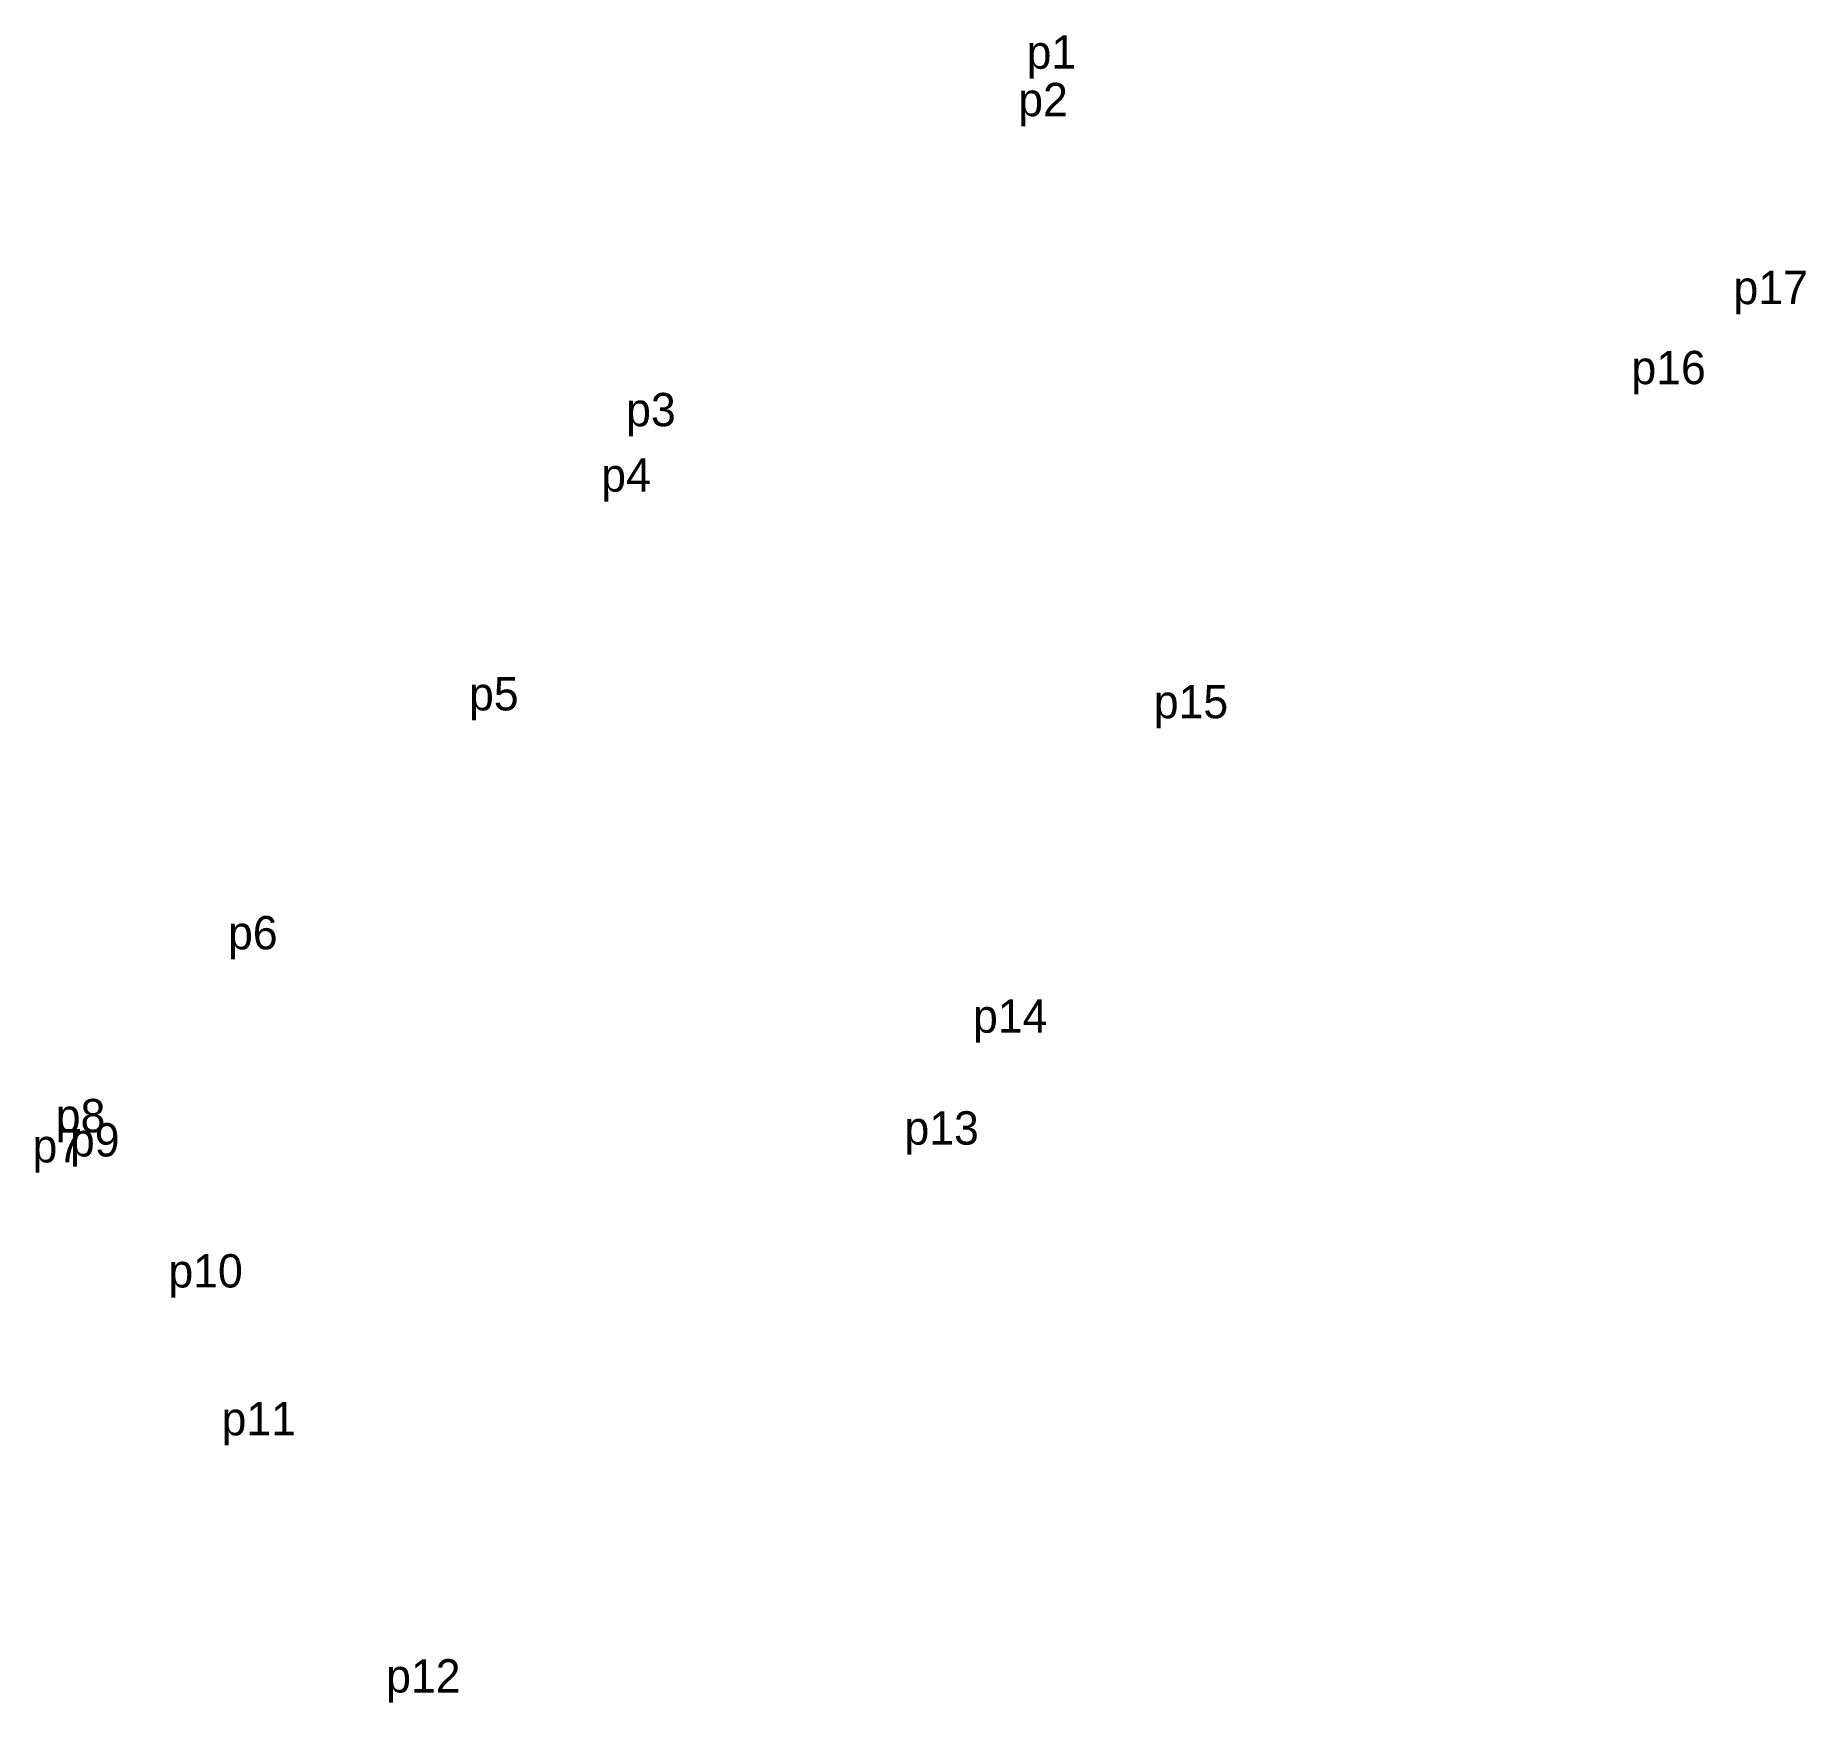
# Model space of a CAD drawing. Extents: x 540880 to 543685, y 1826351 to 1836186.
# Drawn here: x 543589.7 to 543685.3, y 1826351 to 1826441.1 of the extents above.
import ezdxf

# ---------------------------------------------------------------- set-up
doc = ezdxf.new("R2010")
doc.units = 0
doc.layers.add('Level 12', color=7, linetype='Continuous')

msp = doc.modelspace()

# ---------------------------------------------------------------- texts
at = {"layer": 'Level 12'}
for s, p in [('p1', (543643.209, 1826439.258)), ('p2', (543642.757, 1826436.696)), ('p17', (543681.382, 1826426.548)), ('p16', (543675.871, 1826422.227)), ('p3', (543621.582, 1826419.954)), ('p4', (543620.237, 1826416.425)), ('p5', (543613.097, 1826404.613)), ('p15', (543650.078, 1826404.189)), ('p6', (543600.082, 1826391.711)), ('p14', (543640.316, 1826387.211)), ('p8', (543590.779, 1826381.835)), ('p13', (543636.611, 1826381.168)), ('p7', (543589.524, 1826380.205)), ('p9', (543591.545, 1826380.529)), ('p10', (543596.862, 1826373.454)), ('p11', (543599.735, 1826365.472)), ('p12', (543608.621, 1826351.585))]:
    msp.add_text(s, height=1.8, dxfattribs=at).set_placement(p)

doc.saveas('drawing.dxf')
